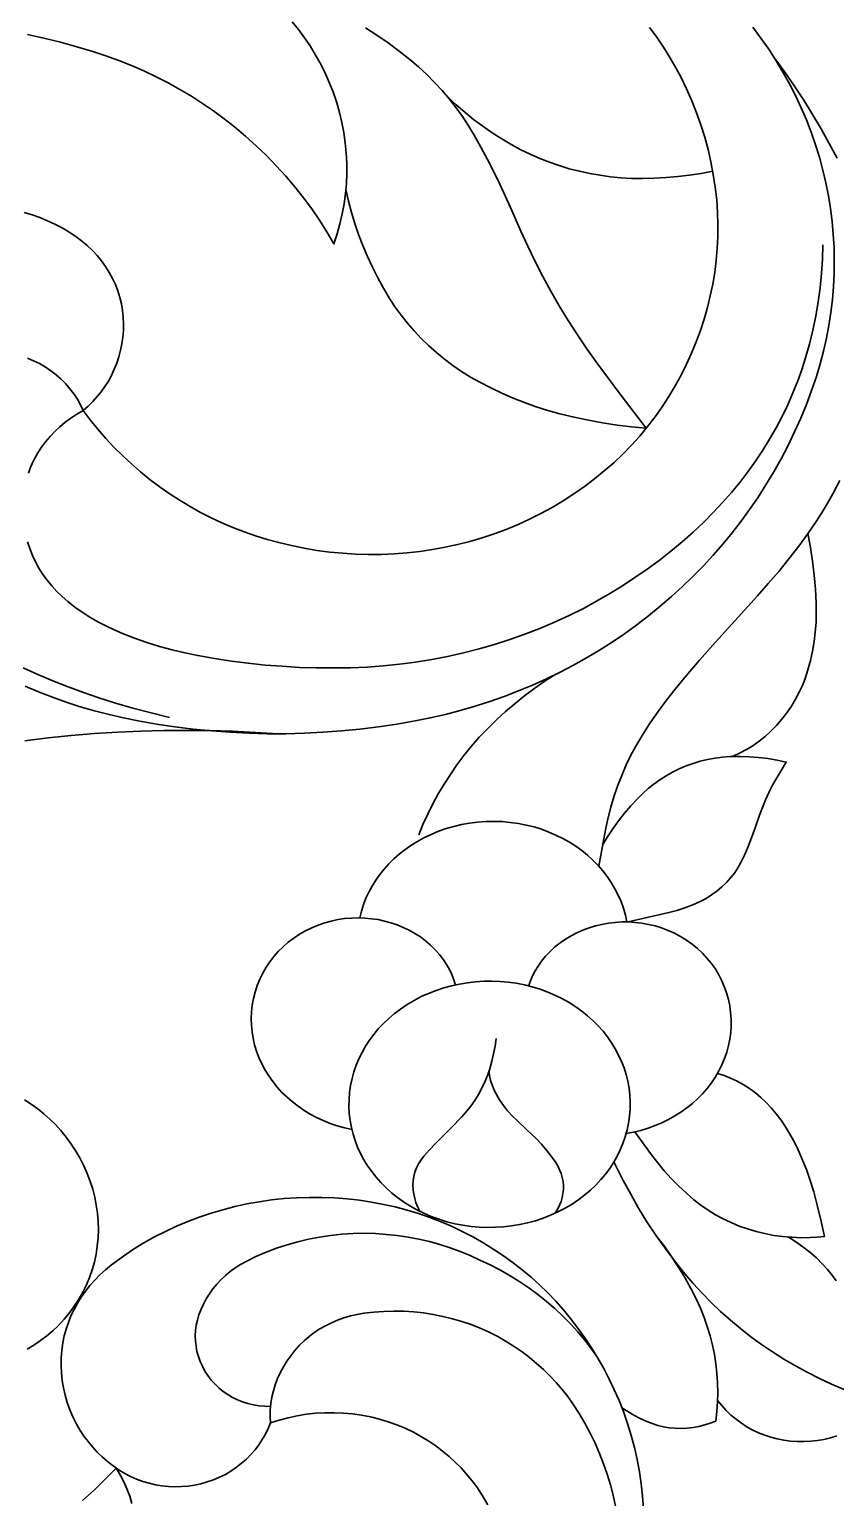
# Model space of a CAD drawing. Header units: millimetres. Extents: x 5940 to 9066, y 1327 to 3250.
# Drawn here: x 7895.1 to 8022.7, y 1874.4 to 2106.8 of the extents above; entities that cross this region are included whole.
import ezdxf

# ---------------------------------------------------------------- set-up
doc = ezdxf.new("R2010")
doc.units = ezdxf.units.MM
doc.layers.add('Default Layer', color=7, linetype='Continuous', lineweight=30)

msp = doc.modelspace()

# ---------------------------------------------------------------- linework, layer by layer
at = {"layer": 'Default Layer', "color": 18, "lineweight": 30, "true_color": 0x000000}
for points in [[(7993.21, 2107.11), (7994.34, 2105.57), (7995.4, 2104), (7996.41, 2102.39), (7997.35, 2100.76), (7998.24, 2099.1), (7999.06, 2097.41), (7999.06, 2097.41), (7999.89, 2095.53), (8000.65, 2093.62), (8001.33, 2091.7), (8001.94, 2089.76), (8002.47, 2087.8), (8002.92, 2085.83), (8003.3, 2083.84), (8003.61, 2081.85), (8003.83, 2079.84), (8003.98, 2077.83), (8003.98, 2077.83), (8004.03, 2075.92), (8004.01, 2074.02), (8003.92, 2072.13), (8003.75, 2070.24), (8003.52, 2068.36), (8003.21, 2066.5), (8002.82, 2064.64), (8002.37, 2062.79), (8001.85, 2060.96), (8001.26, 2059.15), (8000.59, 2057.35), (7999.86, 2055.57), (7999.06, 2053.82), (7998.19, 2052.08), (7997.26, 2050.37), (7996.25, 2048.69), (7996.25, 2048.69), (7995.2, 2047.07), (7994.08, 2045.49), (7992.9, 2043.95), (7991.65, 2042.45), (7990.34, 2041), (7988.96, 2039.59), (7987.53, 2038.23), (7986.04, 2036.92), (7984.5, 2035.66), (7982.9, 2034.45), (7981.24, 2033.29), (7979.54, 2032.19), (7977.78, 2031.14), (7977.78, 2031.14), (7976.02, 2030.17), (7974.22, 2029.27), (7972.39, 2028.44), (7970.53, 2027.67), (7968.64, 2026.97), (7966.72, 2026.34), (7964.78, 2025.77), (7962.82, 2025.27), (7960.84, 2024.84), (7958.85, 2024.48), (7956.84, 2024.19), (7954.82, 2023.96), (7952.8, 2023.81), (7950.76, 2023.72), (7948.72, 2023.71), (7946.68, 2023.76), (7944.64, 2023.89), (7942.6, 2024.08), (7940.57, 2024.35), (7938.54, 2024.69), (7936.53, 2025.1), (7934.52, 2025.58), (7934.52, 2025.58), (7932.67, 2026.09), (7930.84, 2026.66), (7929.04, 2027.28), (7927.27, 2027.97), (7925.53, 2028.71), (7923.82, 2029.51), (7922.14, 2030.36), (7920.51, 2031.27), (7918.9, 2032.23), (7917.34, 2033.24), (7917.34, 2033.24), (7915.74, 2034.37), (7914.18, 2035.54), (7912.66, 2036.76), (7911.2, 2038.03), (7909.79, 2039.34), (7908.44, 2040.69), (7907.14, 2042.08), (7905.89, 2043.52), (7904.7, 2044.99), (7903.57, 2046.5), (7903.57, 2046.5), (7904.36, 2047.19), (7905.1, 2047.92), (7905.79, 2048.68), (7906.43, 2049.47), (7907.02, 2050.3), (7907.56, 2051.15), (7908.04, 2052.04), (7908.04, 2052.04), (7908.5, 2053.01), (7908.9, 2054), (7909.23, 2055.01), (7909.5, 2056.03), (7909.71, 2057.06), (7909.86, 2058.1), (7909.94, 2059.15), (7909.96, 2060.2), (7909.92, 2061.25), (7909.81, 2062.3), (7909.81, 2062.3), (7909.63, 2063.36), (7909.38, 2064.4), (7909.06, 2065.42), (7908.67, 2066.42), (7908.22, 2067.4), (7907.7, 2068.35), (7907.12, 2069.27), (7906.48, 2070.16), (7905.78, 2071.01), (7905.02, 2071.83), (7904.2, 2072.61), (7903.33, 2073.34), (7902.4, 2074.03), (7902.4, 2074.03), (7901.34, 2074.74), (7900.23, 2075.4), (7899.09, 2076), (7897.92, 2076.54), (7896.72, 2077.04), (7895.48, 2077.47), (7894.23, 2077.85)], [(7894.37, 2002.84), (7896.52, 2001.93), (7898.69, 2001.09), (7900.9, 2000.31), (7903.12, 1999.6), (7905.38, 1998.94), (7907.66, 1998.35), (7909.95, 1997.82), (7912.27, 1997.35), (7912.27, 1997.35), (7915.17, 1996.85), (7918.07, 1996.41), (7920.99, 1996.05), (7923.91, 1995.77), (7926.84, 1995.55), (7929.78, 1995.41), (7932.71, 1995.33), (7935.65, 1995.33), (7938.59, 1995.41), (7941.52, 1995.55), (7944.45, 1995.76), (7947.37, 1996.05), (7950.29, 1996.41), (7953.19, 1996.84), (7956.09, 1997.35), (7956.09, 1997.35), (7958.5, 1997.83), (7960.89, 1998.38), (7963.26, 1999), (7965.6, 1999.68), (7967.92, 2000.42), (7970.21, 2001.22), (7972.46, 2002.09), (7974.69, 2003.02), (7976.88, 2004), (7979.04, 2005.05), (7981.16, 2006.15), (7983.24, 2007.32), (7985.28, 2008.54), (7987.28, 2009.82), (7989.24, 2011.15), (7989.24, 2011.15), (7991.17, 2012.56), (7993.06, 2014), (7994.89, 2015.5), (7996.68, 2017.03), (7998.41, 2018.61), (8000.1, 2020.24), (8001.73, 2021.9), (8003.3, 2023.6), (8004.82, 2025.35), (8006.29, 2027.13), (8007.7, 2028.95), (8009.04, 2030.8), (8010.34, 2032.69), (8010.34, 2032.69), (8011.63, 2034.72), (8012.86, 2036.77), (8014.03, 2038.86), (8015.13, 2040.97), (8016.16, 2043.1), (8017.13, 2045.26), (8018.03, 2047.45), (8018.86, 2049.65), (8019.62, 2051.88), (8019.62, 2051.88), (8020.22, 2053.88), (8020.75, 2055.9), (8021.2, 2057.92), (8021.59, 2059.96), (8021.9, 2062), (8022.15, 2064.05), (8022.32, 2066.1), (8022.42, 2068.16), (8022.44, 2070.22), (8022.4, 2072.28), (8022.29, 2074.34), (8022.1, 2076.39), (8021.84, 2078.45), (8021.51, 2080.49), (8021.11, 2082.53), (8021.11, 2082.53), (8020.63, 2084.56), (8020.09, 2086.58), (8019.47, 2088.57), (8018.78, 2090.54), (8018.02, 2092.49), (8017.2, 2094.42), (8016.3, 2096.33), (8015.34, 2098.2), (8014.31, 2100.05), (8013.22, 2101.87), (8012.06, 2103.67), (8010.84, 2105.43), (8009.55, 2107.15)], [(7894.75, 2105.99), (7897.37, 2105.42), (7899.97, 2104.78), (7902.55, 2104.08), (7905.1, 2103.32), (7905.1, 2103.32), (7907.17, 2102.64), (7909.2, 2101.9), (7911.21, 2101.1), (7913.18, 2100.24), (7915.11, 2099.32), (7917.01, 2098.35), (7918.87, 2097.32), (7920.69, 2096.24), (7922.47, 2095.1), (7924.21, 2093.91), (7925.9, 2092.67), (7927.54, 2091.37), (7927.54, 2091.37), (7929.28, 2089.91), (7930.96, 2088.4), (7932.58, 2086.84), (7934.13, 2085.24), (7935.63, 2083.6), (7937.06, 2081.91), (7938.43, 2080.18), (7939.74, 2078.41), (7940.97, 2076.6), (7942.14, 2074.75), (7943.24, 2072.87), (7943.24, 2072.87), (7943.76, 2074.45), (7944.21, 2076.03), (7944.58, 2077.63), (7944.87, 2079.23), (7945.09, 2080.84), (7945.23, 2082.45), (7945.29, 2084.06), (7945.29, 2085.67), (7945.21, 2087.28), (7945.05, 2088.88), (7944.82, 2090.48), (7944.52, 2092.07), (7944.14, 2093.65), (7943.69, 2095.21), (7943.17, 2096.76), (7942.57, 2098.29), (7941.9, 2099.8), (7941.16, 2101.3), (7940.35, 2102.76), (7939.47, 2104.21), (7939.47, 2104.21), (7938.59, 2105.51), (7937.65, 2106.78), (7936.65, 2108.01)], [(7945.15, 2081.45), (7945.55, 2079.65), (7946.02, 2077.86), (7946.56, 2076.08), (7947.16, 2074.33), (7947.82, 2072.59), (7948.55, 2070.87), (7949.34, 2069.17), (7950.19, 2067.49), (7951.1, 2065.84), (7952.07, 2064.21), (7952.07, 2064.21), (7952.95, 2062.87), (7953.89, 2061.57), (7954.89, 2060.31), (7955.95, 2059.08), (7957.07, 2057.9), (7958.24, 2056.77), (7959.47, 2055.67), (7960.75, 2054.63), (7962.08, 2053.63), (7963.46, 2052.69), (7964.89, 2051.79), (7966.36, 2050.95), (7966.36, 2050.95), (7968.07, 2050.06), (7969.82, 2049.22), (7971.6, 2048.45), (7973.42, 2047.74), (7975.26, 2047.09), (7977.13, 2046.5), (7979.03, 2045.97), (7979.03, 2045.97), (7981.27, 2045.43), (7983.52, 2044.95), (7985.78, 2044.54), (7988.07, 2044.19), (7990.36, 2043.9), (7992.66, 2043.68), (7992.66, 2043.68), (7988.74, 2048.85), (7984.88, 2054.05), (7984.88, 2054.05), (7983.3, 2056.25), (7981.78, 2058.49), (7980.32, 2060.75), (7978.92, 2063.04), (7977.58, 2065.36), (7976.3, 2067.71), (7975.09, 2070.08), (7973.93, 2072.48), (7972.84, 2074.9), (7972.84, 2074.9), (7971.2, 2078.61), (7969.5, 2082.31), (7969.5, 2082.31), (7968.55, 2084.28), (7967.56, 2086.24), (7966.53, 2088.17), (7965.45, 2090.1), (7965.45, 2090.1), (7964.57, 2091.57), (7963.61, 2093.02), (7962.6, 2094.43), (7961.52, 2095.8), (7960.39, 2097.14), (7959.19, 2098.43), (7957.94, 2099.68), (7956.64, 2100.89), (7955.27, 2102.06), (7955.27, 2102.06), (7953.59, 2103.4), (7951.85, 2104.69), (7950.07, 2105.92), (7948.23, 2107.09)], [(8022.88, 2086.41), (8021.65, 2088.75), (8020.36, 2091.06), (8019.01, 2093.35), (8017.61, 2095.6), (8016.14, 2097.83), (8014.62, 2100.03), (8013.04, 2102.2)], [(7961.29, 2096.07), (7962.6, 2094.86), (7963.96, 2093.7), (7965.36, 2092.57), (7966.81, 2091.5), (7968.3, 2090.47), (7969.84, 2089.49), (7971.41, 2088.55), (7971.41, 2088.55), (7972.85, 2087.77), (7974.32, 2087.05), (7975.82, 2086.39), (7977.35, 2085.79), (7978.91, 2085.25), (7980.5, 2084.77), (7982.1, 2084.36), (7983.73, 2084.01), (7985.37, 2083.72), (7987.03, 2083.49), (7988.69, 2083.33), (7990.37, 2083.24), (7992.06, 2083.21), (7992.06, 2083.21), (7993.94, 2083.25), (7995.81, 2083.35), (7997.67, 2083.51), (7999.53, 2083.74), (8001.38, 2084.02), (8003.21, 2084.37)], [(7894.78, 2025.69), (7895.12, 2024.62), (7895.12, 2024.62), (7895.53, 2023.56), (7896.02, 2022.53), (7896.57, 2021.53), (7897.18, 2020.55), (7897.86, 2019.62), (7898.59, 2018.71), (7899.39, 2017.85), (7900.24, 2017.02), (7901.15, 2016.24), (7901.15, 2016.24), (7902.27, 2015.38), (7903.43, 2014.56), (7904.63, 2013.78), (7905.87, 2013.06), (7907.15, 2012.38), (7908.45, 2011.76), (7909.79, 2011.18), (7909.79, 2011.18), (7911.71, 2010.44), (7913.66, 2009.76), (7915.64, 2009.15), (7917.64, 2008.6), (7919.66, 2008.11), (7921.7, 2007.69), (7921.7, 2007.69), (7924.36, 2007.22), (7927.03, 2006.82), (7929.7, 2006.48), (7932.39, 2006.2), (7935.08, 2005.99), (7937.78, 2005.83), (7940.48, 2005.75), (7943.19, 2005.73), (7945.9, 2005.77), (7945.9, 2005.77), (7948.49, 2005.88), (7951.07, 2006.06), (7953.64, 2006.32), (7956.19, 2006.66), (7958.73, 2007.07), (7961.25, 2007.55), (7963.75, 2008.11), (7966.22, 2008.75), (7968.67, 2009.45), (7971.09, 2010.23), (7973.49, 2011.08), (7975.85, 2012), (7978.18, 2012.99), (7980.47, 2014.05), (7982.73, 2015.17), (7982.73, 2015.17), (7984.83, 2016.31), (7986.9, 2017.5), (7988.92, 2018.74), (7990.9, 2020.03), (7992.84, 2021.38), (7994.72, 2022.77), (7996.56, 2024.21), (7998.35, 2025.71), (8000.1, 2027.25), (8001.79, 2028.83), (8001.79, 2028.83), (8003.3, 2030.34), (8004.75, 2031.9), (8006.15, 2033.49), (8007.48, 2035.11), (8008.76, 2036.78), (8009.97, 2038.47), (8011.12, 2040.2), (8012.21, 2041.96), (8013.23, 2043.75), (8014.18, 2045.56), (8015.07, 2047.41), (8015.9, 2049.28), (8016.65, 2051.17), (8017.34, 2053.09), (8017.96, 2055.03), (8018.51, 2056.99), (8018.51, 2056.99), (8019.04, 2059.2), (8019.5, 2061.43), (8019.88, 2063.67), (8020.19, 2065.92), (8020.41, 2068.17), (8020.56, 2070.43), (8020.63, 2072.7)], [(7894.74, 2054.77), (7895.71, 2054.37), (7896.66, 2053.91), (7897.58, 2053.38), (7898.46, 2052.78), (7898.46, 2052.78), (7899.29, 2052.14), (7900.07, 2051.44), (7900.8, 2050.71), (7901.47, 2049.93), (7902.09, 2049.12), (7902.65, 2048.28), (7903.14, 2047.41), (7903.57, 2046.5), (7903.57, 2046.5), (7902.58, 2045.93), (7901.64, 2045.3), (7900.74, 2044.64), (7899.89, 2043.93), (7899.08, 2043.17), (7898.33, 2042.38), (7897.62, 2041.55), (7896.98, 2040.69), (7896.38, 2039.79), (7895.85, 2038.86), (7895.85, 2038.86), (7895.5, 2038.12), (7895.18, 2037.36), (7894.92, 2036.59)], [(7985.2, 1974.36), (7985.96, 1978.7), (7985.96, 1978.7), (7986.28, 1980.37), (7986.66, 1982.04), (7987.09, 1983.69), (7987.57, 1985.34), (7987.57, 1985.34), (7988.15, 1987.04), (7988.8, 1988.72), (7989.52, 1990.38), (7990.32, 1992.01), (7991.19, 1993.61), (7992.13, 1995.18), (7992.13, 1995.18), (7993.33, 1997.03), (7994.58, 1998.85), (7995.89, 2000.64), (7997.25, 2002.4), (7998.66, 2004.12), (7998.66, 2004.12), (8001.12, 2006.99), (8003.63, 2009.81), (8003.63, 2009.81), (8010.3, 2017.17), (8010.3, 2017.17), (8012, 2019.08), (8013.66, 2021.02), (8015.26, 2023), (8016.82, 2025.01), (8018.32, 2027.05), (8018.32, 2027.05), (8019.38, 2028.58), (8020.38, 2030.13), (8021.33, 2031.71), (8022.22, 2033.32), (8022.22, 2033.32), (8023.3, 2035.43)], [(8006.33, 1991.71), (8007.45, 1992.22), (8008.53, 1992.8), (8009.56, 1993.43), (8010.55, 1994.12), (8011.48, 1994.87), (8012.36, 1995.68), (8012.36, 1995.68), (8013.28, 1996.62), (8014.13, 1997.61), (8014.92, 1998.63), (8015.65, 1999.69), (8016.32, 2000.78), (8016.91, 2001.9), (8017.44, 2003.05), (8017.89, 2004.23), (8018.27, 2005.43), (8018.27, 2005.43), (8018.66, 2006.91), (8018.99, 2008.41), (8019.24, 2009.91), (8019.43, 2011.42), (8019.55, 2012.94), (8019.59, 2014.46), (8019.57, 2015.99), (8019.57, 2015.99), (8019.46, 2018.2), (8019.27, 2020.41), (8019.01, 2022.62), (8018.68, 2024.81), (8018.28, 2027)], [(7917.23, 1997.89), (7914.32, 1998.61), (7911.42, 1999.39), (7908.55, 2000.22), (7908.55, 2000.22), (7906.06, 2000.99), (7903.6, 2001.83), (7901.17, 2002.73), (7898.76, 2003.68), (7896.39, 2004.7), (7894.05, 2005.77)], [(7978.4, 2004.75), (7976.71, 2003.67), (7975.07, 2002.54), (7973.47, 2001.36), (7971.92, 2000.13), (7970.43, 1998.86), (7968.98, 1997.54), (7967.59, 1996.17), (7966.25, 1994.77), (7964.97, 1993.32), (7964.97, 1993.32), (7963.81, 1991.87), (7962.72, 1990.4), (7961.68, 1988.89), (7960.7, 1987.36), (7959.77, 1985.79), (7958.91, 1984.21), (7958.1, 1982.59), (7957.35, 1980.96), (7956.67, 1979.3)], [(7934.44, 1995.32), (7930.82, 1995.54), (7927.2, 1995.71), (7923.58, 1995.81), (7919.96, 1995.85), (7916.34, 1995.82), (7912.71, 1995.74), (7912.71, 1995.74), (7909.03, 1995.58), (7905.35, 1995.35), (7901.68, 1995.05), (7898.02, 1994.67), (7894.36, 1994.22)], [(7989.8, 1965.52), (7996.26, 1967), (7996.26, 1967), (7997.55, 1967.34), (7998.81, 1967.75), (8000.04, 1968.22), (8001.24, 1968.77), (8001.24, 1968.77), (8002.16, 1969.26), (8003.03, 1969.81), (8003.86, 1970.41), (8004.64, 1971.06), (8005.36, 1971.75), (8006.02, 1972.49), (8006.63, 1973.27), (8007.17, 1974.08), (8007.65, 1974.93), (8007.65, 1974.93), (8008.21, 1976.08), (8008.72, 1977.23), (8009.19, 1978.41), (8009.19, 1978.41), (8009.93, 1980.42), (8010.63, 1982.45), (8010.63, 1982.45), (8011.06, 1983.66), (8011.55, 1984.86), (8012.09, 1986.04), (8012.68, 1987.2), (8013.33, 1988.34), (8013.33, 1988.34), (8014.84, 1990.83), (8014.84, 1990.83), (8013.39, 1991.15), (8011.93, 1991.39), (8010.45, 1991.57), (8008.96, 1991.68), (8007.47, 1991.72), (8005.98, 1991.69), (8005.98, 1991.69), (8004.77, 1991.61), (8003.57, 1991.46), (8002.39, 1991.24), (8001.23, 1990.96), (8000.09, 1990.62), (7998.98, 1990.22), (7997.89, 1989.76), (7996.84, 1989.24), (7995.83, 1988.67), (7994.85, 1988.04), (7994.85, 1988.04), (7993.91, 1987.35), (7993.01, 1986.63), (7992.15, 1985.87), (7991.34, 1985.07), (7991.34, 1985.07), (7990.27, 1983.92), (7989.26, 1982.74), (7988.3, 1981.53), (7987.4, 1980.28), (7986.56, 1979), (7985.78, 1977.69)], [(7989.62, 1965.49), (7989.38, 1966.6), (7989.07, 1967.69), (7988.69, 1968.76), (7988.24, 1969.79), (7987.72, 1970.79), (7987.15, 1971.77), (7986.51, 1972.7), (7985.81, 1973.61), (7985.06, 1974.47), (7984.25, 1975.29), (7983.39, 1976.07), (7982.48, 1976.81), (7981.53, 1977.5), (7980.53, 1978.14), (7979.49, 1978.73), (7978.4, 1979.27), (7977.28, 1979.76), (7976.12, 1980.19), (7974.93, 1980.56), (7973.7, 1980.87), (7972.45, 1981.11), (7972.45, 1981.11), (7971.16, 1981.29), (7969.87, 1981.4), (7968.57, 1981.45), (7967.28, 1981.42), (7966, 1981.33), (7964.73, 1981.17), (7963.47, 1980.94), (7962.23, 1980.65), (7961.01, 1980.3), (7959.81, 1979.87), (7958.64, 1979.39), (7957.5, 1978.84), (7956.39, 1978.23), (7956.39, 1978.23), (7955.4, 1977.61), (7954.46, 1976.95), (7953.57, 1976.24), (7952.72, 1975.49), (7951.93, 1974.7), (7951.19, 1973.87), (7950.5, 1973.01), (7949.87, 1972.12), (7949.29, 1971.2), (7948.78, 1970.25), (7948.32, 1969.27), (7947.93, 1968.27), (7947.6, 1967.24), (7947.34, 1966.2)], [(7962.48, 1955.54), (7962.22, 1956.38), (7961.9, 1957.2), (7961.52, 1958), (7961.08, 1958.77), (7960.59, 1959.53), (7960.59, 1959.53), (7959.96, 1960.36), (7959.28, 1961.13), (7958.54, 1961.86), (7957.76, 1962.53), (7956.93, 1963.15), (7956.07, 1963.71), (7955.16, 1964.22), (7954.23, 1964.67), (7953.26, 1965.06), (7952.27, 1965.39), (7951.26, 1965.67), (7950.23, 1965.89), (7949.19, 1966.04), (7948.14, 1966.14), (7947.08, 1966.17), (7946.01, 1966.14), (7944.95, 1966.05), (7943.88, 1965.89), (7942.83, 1965.67), (7941.79, 1965.39), (7940.76, 1965.03), (7939.75, 1964.61), (7938.76, 1964.13), (7938.76, 1964.13), (7937.8, 1963.57), (7936.89, 1962.96), (7936.02, 1962.3), (7935.2, 1961.59), (7934.44, 1960.84), (7933.74, 1960.05), (7933.09, 1959.22), (7932.51, 1958.35), (7931.99, 1957.44), (7931.99, 1957.44), (7931.52, 1956.45), (7931.12, 1955.44), (7930.79, 1954.42), (7930.53, 1953.39), (7930.34, 1952.35), (7930.23, 1951.3), (7930.18, 1950.25), (7930.21, 1949.2), (7930.3, 1948.15), (7930.47, 1947.11), (7930.71, 1946.07), (7931.01, 1945.05), (7931.39, 1944.04), (7931.84, 1943.05), (7932.36, 1942.08), (7932.36, 1942.08), (7932.94, 1941.14), (7933.58, 1940.24), (7934.28, 1939.37), (7935.03, 1938.55), (7935.83, 1937.77), (7936.68, 1937.04), (7937.58, 1936.35), (7938.52, 1935.7), (7939.5, 1935.11), (7940.52, 1934.57), (7941.57, 1934.08), (7942.67, 1933.64), (7943.79, 1933.27), (7944.94, 1932.94), (7946.12, 1932.68)], [(7989.5, 1932.02), (7990.68, 1932.24), (7991.85, 1932.53), (7992.98, 1932.87), (7994.09, 1933.28), (7995.17, 1933.73), (7996.21, 1934.24), (7997.21, 1934.81), (7998.18, 1935.42), (7999.1, 1936.08), (7999.98, 1936.79), (8000.82, 1937.54), (8001.6, 1938.34), (8002.33, 1939.18), (8003.01, 1940.07), (8003.62, 1940.99), (8003.62, 1940.99), (8004.18, 1941.94), (8004.67, 1942.92), (8005.09, 1943.92), (8005.43, 1944.93), (8005.71, 1945.96), (8005.92, 1946.99), (8006.06, 1948.04), (8006.12, 1949.08), (8006.12, 1950.14), (8006.04, 1951.19), (8005.9, 1952.23), (8005.68, 1953.27), (8005.39, 1954.3), (8005.03, 1955.32), (8004.6, 1956.33), (8004.6, 1956.33), (8004.12, 1957.25), (8003.57, 1958.14), (8002.96, 1958.99), (8002.29, 1959.81), (8001.56, 1960.58), (8000.77, 1961.31), (7999.93, 1962), (7999.04, 1962.63), (7998.1, 1963.22), (7998.1, 1963.22), (7997.13, 1963.74), (7996.14, 1964.19), (7995.12, 1964.57), (7994.09, 1964.89), (7993.05, 1965.14), (7991.99, 1965.33), (7990.93, 1965.46), (7989.87, 1965.52), (7988.81, 1965.52), (7987.75, 1965.45), (7986.7, 1965.33), (7985.66, 1965.14), (7984.64, 1964.9), (7983.64, 1964.59), (7982.66, 1964.23), (7981.71, 1963.81), (7980.79, 1963.33), (7979.9, 1962.79), (7979.05, 1962.2), (7978.24, 1961.56), (7977.48, 1960.85), (7976.76, 1960.1), (7976.1, 1959.29), (7976.1, 1959.29), (7975.58, 1958.55), (7975.11, 1957.79), (7974.7, 1957), (7974.35, 1956.19), (7974.05, 1955.36)], [(7945.73, 1938.55), (7945.65, 1937.42), (7945.63, 1936.3), (7945.69, 1935.19), (7945.82, 1934.1), (7946.02, 1933.01), (7946.28, 1931.95), (7946.62, 1930.9), (7947.01, 1929.87), (7947.47, 1928.86), (7948, 1927.88), (7948.58, 1926.93), (7949.23, 1926), (7949.93, 1925.11), (7950.69, 1924.26), (7951.5, 1923.44), (7952.37, 1922.66), (7953.29, 1921.92), (7954.26, 1921.22), (7955.28, 1920.57), (7956.35, 1919.97), (7957.46, 1919.42), (7957.46, 1919.42), (7958.67, 1918.9), (7959.89, 1918.45), (7961.14, 1918.07), (7962.4, 1917.76), (7963.67, 1917.51), (7964.95, 1917.33), (7966.24, 1917.21), (7967.53, 1917.16), (7968.82, 1917.18), (7970.1, 1917.26), (7971.38, 1917.41), (7972.65, 1917.62), (7973.9, 1917.89), (7975.14, 1918.23), (7976.35, 1918.63), (7977.54, 1919.1), (7978.71, 1919.62), (7979.84, 1920.21), (7980.94, 1920.87), (7982, 1921.58), (7982, 1921.58), (7982.96, 1922.31), (7983.86, 1923.07), (7984.71, 1923.88), (7985.5, 1924.73), (7986.23, 1925.61), (7986.91, 1926.52), (7987.53, 1927.47), (7988.08, 1928.44), (7988.58, 1929.45), (7989, 1930.47), (7989.37, 1931.52), (7989.66, 1932.59), (7989.89, 1933.67), (7990.05, 1934.77), (7990.05, 1934.77), (7990.14, 1935.9), (7990.15, 1937.02), (7990.09, 1938.12), (7989.97, 1939.22), (7989.77, 1940.31), (7989.5, 1941.37), (7989.17, 1942.42), (7988.77, 1943.45), (7988.31, 1944.46), (7987.79, 1945.44), (7987.2, 1946.39), (7986.56, 1947.32), (7985.85, 1948.21), (7985.1, 1949.06), (7984.28, 1949.88), (7983.41, 1950.66), (7982.5, 1951.4), (7981.52, 1952.1), (7980.5, 1952.75), (7979.44, 1953.35), (7978.32, 1953.9), (7978.32, 1953.9), (7977.12, 1954.42), (7975.89, 1954.87), (7974.65, 1955.25), (7973.39, 1955.56), (7972.12, 1955.81), (7970.83, 1955.99), (7969.55, 1956.11), (7968.26, 1956.16), (7966.97, 1956.14), (7965.68, 1956.06), (7964.4, 1955.91), (7963.14, 1955.7), (7961.88, 1955.43), (7960.65, 1955.09), (7959.43, 1954.69), (7958.24, 1954.22), (7957.08, 1953.7), (7955.94, 1953.11), (7954.84, 1952.45), (7953.78, 1951.74), (7953.78, 1951.74), (7952.82, 1951.01), (7951.92, 1950.25), (7951.08, 1949.44), (7950.28, 1948.59), (7949.55, 1947.71), (7948.87, 1946.8), (7948.26, 1945.85), (7947.7, 1944.88), (7947.21, 1943.87), (7946.78, 1942.85), (7946.42, 1941.8), (7946.12, 1940.73), (7945.89, 1939.65), (7945.73, 1938.55)], [(7968.92, 1947.06), (7968.75, 1945.86), (7968.52, 1944.66), (7968.25, 1943.46), (7967.92, 1942.28), (7967.92, 1942.28), (7967.57, 1941.24), (7967.15, 1940.21), (7966.68, 1939.21), (7966.14, 1938.23), (7965.55, 1937.28), (7964.9, 1936.36), (7964.19, 1935.47), (7963.42, 1934.61), (7963.42, 1934.61), (7961.88, 1933.01), (7960.31, 1931.44), (7960.31, 1931.44), (7959.34, 1930.46), (7958.4, 1929.45), (7957.5, 1928.42), (7957.5, 1928.42), (7957.04, 1927.84), (7956.66, 1927.22), (7956.33, 1926.58), (7956.08, 1925.91), (7955.9, 1925.23), (7955.78, 1924.54), (7955.74, 1923.84), (7955.77, 1923.13), (7955.88, 1922.42), (7955.88, 1922.42), (7956.04, 1921.76), (7956.24, 1921.11), (7956.49, 1920.47), (7956.78, 1919.85)], [(7978.33, 1919.52), (7978.67, 1920.09), (7978.97, 1920.68), (7979.2, 1921.28), (7979.38, 1921.9), (7979.5, 1922.53), (7979.57, 1923.17), (7979.57, 1923.82), (7979.57, 1923.82), (7979.51, 1924.46), (7979.39, 1925.08), (7979.21, 1925.7), (7978.98, 1926.3), (7978.69, 1926.89), (7978.35, 1927.46), (7978.35, 1927.46), (7977.66, 1928.45), (7976.91, 1929.4), (7976.11, 1930.33), (7975.26, 1931.22), (7975.26, 1931.22), (7973.79, 1932.63), (7972.29, 1934.03), (7972.29, 1934.03), (7971.49, 1934.8), (7970.75, 1935.62), (7970.08, 1936.48), (7969.46, 1937.38), (7968.92, 1938.32), (7968.92, 1938.32), (7968.58, 1939.01), (7968.29, 1939.72), (7968.06, 1940.45), (7967.88, 1941.19), (7967.88, 1941.19), (7967.82, 1941.59), (7967.82, 1942.01)], [(7990.87, 1932.29), (7993.53, 1928.65), (7993.53, 1928.65), (7994.51, 1927.37), (7995.54, 1926.12), (7996.64, 1924.92), (7997.78, 1923.75), (7998.99, 1922.63), (8000.24, 1921.55), (8000.24, 1921.55), (8001.33, 1920.7), (8002.46, 1919.91), (8003.64, 1919.18), (8004.86, 1918.52), (8006.12, 1917.92), (8007.41, 1917.39), (8008.73, 1916.92), (8010.08, 1916.51), (8011.46, 1916.18), (8012.86, 1915.91), (8014.27, 1915.72), (8015.71, 1915.6), (8017.15, 1915.54), (8018.6, 1915.57), (8018.6, 1915.57), (8019.74, 1915.63), (8020.87, 1915.73), (8020.87, 1915.73), (8020.37, 1918.1), (8019.81, 1920.47), (8019.18, 1922.81), (8019.18, 1922.81), (8018.64, 1924.59), (8018.02, 1926.35), (8017.32, 1928.09), (8016.55, 1929.81), (8016.55, 1929.81), (8015.99, 1930.92), (8015.38, 1932.01), (8014.72, 1933.07), (8014.01, 1934.12), (8013.25, 1935.13), (8012.44, 1936.12), (8012.44, 1936.12), (8011.67, 1936.95), (8010.84, 1937.74), (8009.95, 1938.48), (8009.01, 1939.16), (8008.02, 1939.79), (8006.98, 1940.35), (8006.98, 1940.35), (8006.01, 1940.81), (8004.99, 1941.19), (8003.95, 1941.51)], [(7894.28, 1937.38), (7895.34, 1936.69), (7896.37, 1935.94), (7897.35, 1935.16), (7898.29, 1934.32), (7899.17, 1933.44), (7900.01, 1932.52), (7900.01, 1932.52), (7900.88, 1931.45), (7901.68, 1930.36), (7902.42, 1929.23), (7903.09, 1928.07), (7903.69, 1926.89), (7904.22, 1925.68), (7904.68, 1924.46), (7905.08, 1923.22), (7905.4, 1921.96), (7905.65, 1920.69), (7905.83, 1919.4), (7905.93, 1918.11), (7905.97, 1916.81), (7905.92, 1915.51), (7905.81, 1914.21), (7905.61, 1912.91), (7905.61, 1912.91), (7905.34, 1911.66), (7905, 1910.44), (7904.58, 1909.24), (7904.08, 1908.06), (7903.51, 1906.91), (7902.88, 1905.79), (7902.17, 1904.69), (7901.39, 1903.64), (7900.55, 1902.62), (7899.64, 1901.64), (7899.64, 1901.64), (7898.75, 1900.79), (7897.81, 1899.99), (7896.82, 1899.24), (7895.78, 1898.54), (7894.7, 1897.91)], [(8024.01, 1891.51), (8022.02, 1892.36), (8020.08, 1893.27), (8018.17, 1894.24), (8016.3, 1895.26), (8014.48, 1896.33), (8012.69, 1897.46), (8010.95, 1898.64), (8009.26, 1899.87), (8007.61, 1901.15), (8006.01, 1902.48), (8004.46, 1903.86), (8002.96, 1905.29), (8001.52, 1906.76), (8000.12, 1908.28), (7998.79, 1909.84), (7998.79, 1909.84), (7997.19, 1911.84), (7995.66, 1913.88), (7994.2, 1915.96), (7992.8, 1918.07), (7991.48, 1920.22), (7990.23, 1922.41), (7989.05, 1924.62), (7989.05, 1924.62), (7987.56, 1927.54)], [(7992.25, 1872.69), (7992.11, 1874.63), (7991.89, 1876.56), (7991.6, 1878.49), (7991.24, 1880.42), (7990.8, 1882.33), (7990.3, 1884.24), (7989.71, 1886.14), (7989.06, 1888.02), (7989.06, 1888.02), (7988.38, 1889.76), (7987.63, 1891.48), (7986.83, 1893.17), (7985.96, 1894.84), (7985.03, 1896.49), (7984.04, 1898.1), (7982.99, 1899.69), (7981.87, 1901.24), (7980.7, 1902.77), (7980.7, 1902.77), (7979.56, 1904.15), (7978.36, 1905.49), (7977.11, 1906.8), (7975.81, 1908.06), (7974.45, 1909.27), (7973.05, 1910.45), (7971.6, 1911.57), (7970.1, 1912.65), (7968.56, 1913.68), (7966.97, 1914.67), (7965.35, 1915.6), (7965.35, 1915.6), (7963.68, 1916.48), (7961.97, 1917.29), (7960.23, 1918.04), (7958.45, 1918.73), (7956.65, 1919.35), (7954.82, 1919.91), (7952.97, 1920.4), (7951.09, 1920.82), (7949.19, 1921.18), (7947.28, 1921.47), (7945.35, 1921.68), (7945.35, 1921.68), (7943.34, 1921.84), (7941.33, 1921.92), (7939.33, 1921.92), (7937.34, 1921.86), (7935.36, 1921.72), (7933.39, 1921.51), (7931.43, 1921.23), (7929.49, 1920.88), (7927.57, 1920.46), (7925.67, 1919.97), (7923.8, 1919.42), (7921.95, 1918.8), (7920.13, 1918.11), (7918.34, 1917.36), (7916.58, 1916.54), (7914.87, 1915.66), (7913.18, 1914.71), (7911.54, 1913.7), (7909.95, 1912.63), (7908.4, 1911.49), (7908.4, 1911.49), (7908.03, 1911.22), (7908.03, 1911.22), (7907.11, 1910.46), (7906.23, 1909.67), (7905.41, 1908.83), (7904.64, 1907.97), (7903.92, 1907.06), (7903.26, 1906.13), (7902.66, 1905.17), (7902.12, 1904.18), (7901.64, 1903.16), (7901.23, 1902.12), (7900.87, 1901.06), (7900.58, 1899.98), (7900.36, 1898.89), (7900.36, 1898.89), (7900.19, 1897.7), (7900.09, 1896.5), (7900.07, 1895.31), (7900.12, 1894.12), (7900.25, 1892.94), (7900.44, 1891.76), (7900.71, 1890.6), (7901.05, 1889.45), (7901.46, 1888.31), (7901.94, 1887.2), (7902.48, 1886.1), (7903.1, 1885.03), (7903.1, 1885.03), (7903.69, 1884.13), (7904.34, 1883.25), (7905.04, 1882.41), (7905.79, 1881.6), (7906.58, 1880.83), (7907.43, 1880.1), (7908.31, 1879.41), (7909.24, 1878.76), (7909.24, 1878.76), (7910.14, 1878.21), (7911.06, 1877.73), (7912.02, 1877.31), (7912.99, 1876.95), (7913.99, 1876.66), (7915, 1876.43), (7916.03, 1876.26), (7917.06, 1876.16), (7918.1, 1876.12), (7919.13, 1876.15), (7920.17, 1876.23), (7921.19, 1876.38), (7922.21, 1876.6), (7923.2, 1876.87), (7924.18, 1877.21), (7925.14, 1877.61), (7926.07, 1878.07), (7926.96, 1878.6), (7927.82, 1879.19), (7927.82, 1879.19), (7928.63, 1879.82), (7929.4, 1880.5), (7930.11, 1881.22), (7930.77, 1881.97), (7931.37, 1882.76), (7931.92, 1883.58), (7932.41, 1884.43), (7932.83, 1885.31), (7933.2, 1886.21), (7933.2, 1886.21), (7933.16, 1887.24), (7933.19, 1888.26), (7933.29, 1889.28), (7933.45, 1890.29), (7933.69, 1891.28), (7933.98, 1892.27), (7934.34, 1893.23), (7934.77, 1894.17), (7935.26, 1895.09), (7935.8, 1895.99), (7936.41, 1896.86), (7937.08, 1897.7), (7937.81, 1898.5), (7937.81, 1898.5), (7938.54, 1899.22), (7939.32, 1899.89), (7940.15, 1900.51), (7941.02, 1901.09), (7941.92, 1901.61), (7942.86, 1902.08), (7943.84, 1902.49), (7944.84, 1902.85), (7945.87, 1903.15), (7946.93, 1903.4), (7948, 1903.58), (7948, 1903.58), (7949.58, 1903.77), (7951.16, 1903.88), (7952.74, 1903.92), (7954.31, 1903.9), (7955.88, 1903.8), (7957.44, 1903.63), (7958.98, 1903.4), (7960.51, 1903.09), (7962.02, 1902.72), (7963.51, 1902.28), (7964.98, 1901.78), (7966.41, 1901.21), (7967.82, 1900.58), (7969.19, 1899.88), (7970.53, 1899.12), (7970.53, 1899.12), (7971.79, 1898.32), (7973.02, 1897.47), (7974.19, 1896.58), (7975.33, 1895.65), (7976.41, 1894.67), (7977.45, 1893.66), (7978.44, 1892.61), (7979.37, 1891.51), (7980.26, 1890.39), (7981.08, 1889.22), (7981.08, 1889.22), (7982.06, 1887.71), (7982.96, 1886.16), (7983.8, 1884.59), (7984.58, 1883), (7985.28, 1881.39), (7985.92, 1879.76), (7986.5, 1878.11), (7987, 1876.44), (7987.44, 1874.76), (7987.81, 1873.06)], [(7984.96, 1896.59), (7983.98, 1897.99), (7982.94, 1899.34), (7981.85, 1900.65), (7980.69, 1901.92), (7979.48, 1903.14), (7978.22, 1904.33), (7976.9, 1905.46), (7975.54, 1906.55), (7974.12, 1907.59), (7972.66, 1908.57), (7971.15, 1909.51), (7969.6, 1910.4), (7968, 1911.22), (7966.37, 1912), (7966.37, 1912), (7964.82, 1912.71), (7963.25, 1913.36), (7961.64, 1913.95), (7960.01, 1914.47), (7958.36, 1914.92), (7956.68, 1915.31), (7954.99, 1915.63), (7953.28, 1915.89), (7951.56, 1916.07), (7949.82, 1916.19), (7948.08, 1916.24), (7948.08, 1916.24), (7946.29, 1916.2), (7944.5, 1916.09), (7942.73, 1915.91), (7940.98, 1915.64), (7939.24, 1915.31), (7937.52, 1914.9), (7935.83, 1914.42), (7934.16, 1913.86), (7932.52, 1913.24), (7930.92, 1912.54), (7929.35, 1911.77), (7929.35, 1911.77), (7928.47, 1911.29), (7927.63, 1910.76), (7926.83, 1910.18), (7926.07, 1909.55), (7925.37, 1908.89), (7924.71, 1908.18), (7924.71, 1908.18), (7924.1, 1907.43), (7923.55, 1906.66), (7923.05, 1905.86), (7922.61, 1905.04), (7922.22, 1904.2), (7921.89, 1903.33), (7921.89, 1903.33), (7921.64, 1902.51), (7921.46, 1901.68), (7921.35, 1900.85), (7921.31, 1900.02), (7921.34, 1899.19), (7921.43, 1898.36), (7921.58, 1897.55), (7921.8, 1896.74), (7922.09, 1895.95), (7922.44, 1895.18), (7922.85, 1894.43), (7923.32, 1893.7), (7923.85, 1893), (7924.45, 1892.34), (7924.45, 1892.34), (7925.07, 1891.74), (7925.73, 1891.19), (7926.44, 1890.7), (7927.2, 1890.26), (7927.98, 1889.88), (7928.8, 1889.55), (7929.65, 1889.28), (7930.52, 1889.07), (7931.41, 1888.93), (7932.32, 1888.85), (7933.23, 1888.83)], [(7988.83, 1888.62), (7989.77, 1888), (7990.74, 1887.43), (7991.74, 1886.91), (7992.77, 1886.44), (7992.77, 1886.44), (7993.63, 1886.11), (7994.51, 1885.83), (7995.41, 1885.62), (7996.33, 1885.46), (7997.26, 1885.37), (7997.26, 1885.37), (7998.21, 1885.35), (7999.16, 1885.39), (8000.09, 1885.49), (8001.02, 1885.66), (8001.93, 1885.89), (8002.82, 1886.17), (8003.69, 1886.52), (8003.69, 1886.52), (8003.86, 1888.03), (8003.97, 1889.54), (8004, 1891.05), (8003.97, 1892.56), (8003.87, 1894.07), (8003.7, 1895.57), (8003.46, 1897.07), (8003.15, 1898.55), (8002.78, 1900.02), (8002.34, 1901.48), (8001.83, 1902.93), (8001.26, 1904.36), (8000.62, 1905.77), (8000.62, 1905.77), (7999.73, 1907.52), (7998.77, 1909.25), (7997.75, 1910.94), (7996.65, 1912.6), (7995.5, 1914.23), (7994.27, 1915.81)], [(8022.72, 1908.73), (8022.08, 1909.65), (8021.37, 1910.53), (8020.6, 1911.37), (8020.6, 1911.37), (8019.62, 1912.33), (8018.58, 1913.24), (8017.49, 1914.1), (8016.34, 1914.9), (8015.15, 1915.65)], [(8003.98, 1889.76), (8004.63, 1888.96), (8005.33, 1888.19), (8006.08, 1887.47), (8006.89, 1886.79), (8007.75, 1886.16), (8008.65, 1885.57), (8008.65, 1885.57), (8009.54, 1885.08), (8010.47, 1884.64), (8011.43, 1884.26), (8012.41, 1883.94), (8013.42, 1883.68), (8014.45, 1883.48), (8014.45, 1883.48), (8015.52, 1883.33), (8016.59, 1883.26), (8017.66, 1883.25), (8018.72, 1883.31), (8019.77, 1883.43), (8020.81, 1883.61), (8021.84, 1883.86), (8022.84, 1884.18)], [(7967.62, 1873.26), (7966.77, 1874.68), (7965.85, 1876.08), (7965.85, 1876.08), (7965.08, 1877.12), (7964.25, 1878.13), (7963.38, 1879.1), (7962.45, 1880.03), (7961.47, 1880.92), (7960.45, 1881.77), (7959.38, 1882.57), (7958.26, 1883.33), (7957.11, 1884.04), (7957.11, 1884.04), (7955.84, 1884.74), (7954.54, 1885.37), (7953.2, 1885.92), (7951.84, 1886.41), (7950.45, 1886.83), (7949.04, 1887.17), (7947.62, 1887.45), (7946.18, 1887.65), (7944.73, 1887.78), (7943.28, 1887.84), (7941.82, 1887.83), (7940.36, 1887.74), (7938.9, 1887.58), (7937.46, 1887.35), (7936.02, 1887.04), (7934.6, 1886.66), (7933.2, 1886.21)], [(7903.46, 1873.91), (7905.29, 1875.58), (7907.06, 1877.3), (7908.78, 1879.07), (7908.78, 1879.07), (7909.42, 1878), (7910, 1876.9), (7910.5, 1875.78), (7910.93, 1874.64), (7911.28, 1873.48)]]:
    msp.add_lwpolyline(points, dxfattribs=at)

doc.saveas('drawing.dxf')
